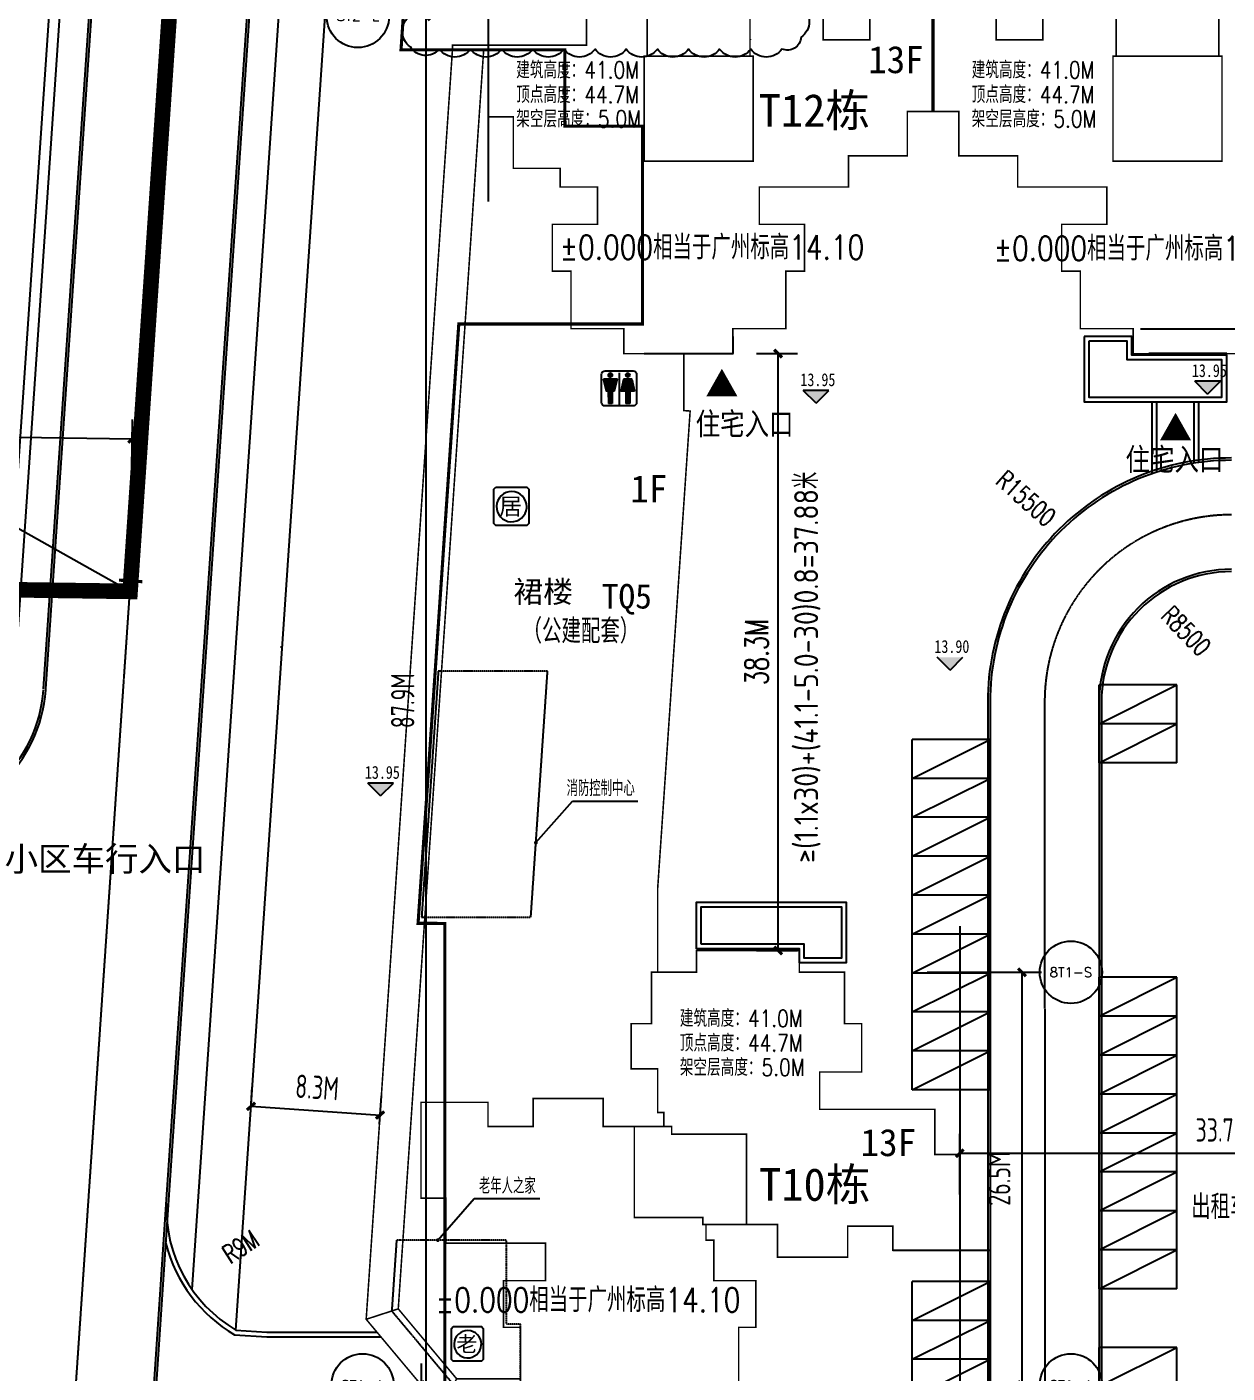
# Model space of a CAD drawing. Header units: inches. Extents: x 12502 to 585460, y 5002 to 415502.
# Drawn here: x 213071 to 290150, y 198302 to 284738 of the extents above; entities that cross this region are included whole.
import ezdxf
from ezdxf.enums import TextEntityAlignment as Align

# ---------------------------------------------------------------- set-up
doc = ezdxf.new("R2010")
doc.units = ezdxf.units.IN
doc.header["$MEASUREMENT"] = 0
for name, pattern in [('ACAD_ISO04W100', [30, 24, -3, 0, -3]), ('DASH', [0.35, 0.25, -0.1]), ('DOTE', [2.42, 2, -0.2, 0.02, -0.2]), ('X-A7-L1-PLAN$0$DOTE', [2.42, 2, -0.2, 0.02, -0.2])]:
    doc.linetypes.add(name, pattern=pattern)
for name, color, linetype in [('-1-500室外标高', 4, 'Continuous'), ('@PAVE', 9, 'Continuous'), ('@YL', 2, 'Continuous'), ('Axis', 6, 'Continuous'), ('AXIS_TEXT', 7, 'Continuous'), ('DIM_COOR', 3, 'Continuous'), ('DIM_LEAD', 3, 'Continuous'), ('DIM_SYMB', 3, 'Continuous'), ('DL_道路中线_干道网_', 4, 'ACAD_ISO04W100'), ('DL_道路中线_支路网_', 4, 'ACAD_ISO04W100'), ('DL_道路红线_干道网_', 6, 'Continuous'), ('DL_道路红线_支路网_', 1, 'Continuous'), ('DOTE', 16, 'Continuous'), ('PUB_DIM', 3, 'Continuous'), ('PUB_TEXT', 7, 'Continuous'), ('RMJM - P1 - P - 120-1$0$文字说明', 7, 'Continuous'), ('SHAPE', 161, 'Continuous'), ('SZ-ZH-DIM', 7, 'Continuous'), ('YD_设施符号', 7, 'Continuous'), ('入口', 4, 'Continuous'), ('地下轮廓', 5, 'Continuous'), ('屋顶轮廓', 36, 'Continuous'), ('建筑间距退缩', 5, 'Continuous'), ('总图草图2013_08_27$0$花都地段2', 6, 'Continuous'), ('竖向标高', 1, 'Continuous'), ('绿地', 85, 'Continuous'), ('车位', 40, 'Continuous')]:
    doc.layers.add(name, color=color, linetype=linetype)
doc.layers.add('修改20150826', color=6, linetype='Continuous', plot=False)
doc.styles.add('_DIMFONT', font='gbenor.shx', dxfattribs={"bigfont": 'gbcbig.shx'})
doc.styles.add('_TCH_AXIS', font='COMPLEX', dxfattribs={"bigfont": 'GBCBIG'})
doc.styles.add('_TCH_DIM', font='SIMPLEX', dxfattribs={"bigfont": 'GBCBIG'})
doc.styles.add('_TCH_DIM_T3', font='SIMPLEX', dxfattribs={"width": 0.705882, "bigfont": 'GBCBIG'})
doc.styles.add('CHINESE', font='', dxfattribs={"width": 0.8})
doc.styles.add('DIM_FONT', font='superos.shx', dxfattribs={"width": 0.8, "bigfont": 'haiwenzw.shx'})
doc.styles.add('DIMST', font='', dxfattribs={"width": 0.8})
doc.styles.add('GHTEXTHT', font='')
doc.styles.add('RMJM - P1 - P - 120-1$0$RMJM_TEXT', font='arial.ttf', dxfattribs={"height": 2.5})
doc.styles.add('text_zheng', font='simplex.shx', dxfattribs={"width": 0.8, "bigfont": 'hztxt.shx'})
doc.styles.get('CHINESE').set_extended_font_data('NSimSun')
doc.styles.get('DIMST').set_extended_font_data('SimSun')
doc.styles.get('GHTEXTHT').set_extended_font_data('SimSun')
doc.dimstyles.new('_TCH_ARCH&&500', dxfattribs={"dimtxt": 1487.5, "dimasz": 500, "dimexe": 1250, "dimexo": 1500, "dimgap": 631.25, "dimtad": 1, "dimdec": 0, "dimzin": 0, "dimdsep": 46, "dimtxsty": '_TCH_DIM_T3', "dimblk": 'ARCHTICK', "dimcen": 0.09, "dimclrt": 7, "dimazin": 2, "dimtfac": 1, "dimtdec": 0, "dimtix": 1, "dimtmove": 2, "dimatfit": 3, "dimfxl": 1, "dimtolj": 1, "dimtzin": 0, "dimarcsym": 0})
doc.dimstyles.new('DIMN500', dxfattribs={"dimscale": 5, "dimtxt": 300, "dimasz": 100, "dimexe": 250, "dimexo": 300, "dimgap": 150, "dimtad": 1, "dimdec": 0, "dimzin": 0, "dimdsep": 46, "dimtxsty": 'DIM_FONT', "dimblk": 'ARCHTICK', "dimcen": 0.09, "dimclrt": 7, "dimazin": 2, "dimtfac": 1, "dimtdec": 0, "dimtix": 1, "dimtmove": 2, "dimatfit": 3, "dimldrblk": 'ARCHTICK', "dimfxl": 1, "dimtolj": 1, "dimtzin": 0, "dimarcsym": 0})

# ---------------------------------------------------------------- blocks, each defined once
blk = doc.blocks.new('车位')
at = {"layer": '车位'}
for p, q in [((2126015, 462726), (2126015, 465226)), ((2131015, 465226), (2126015, 465226)), ((2131015, 462726), (2131015, 465226)), ((2131015, 462726), (2126015, 462726))]:
    blk.add_line(p, q, dxfattribs=at)
blk.add_lwpolyline([(2126015, 462726), (2131015, 465226)], dxfattribs=at)
blk = doc.blocks.new('_ArchTick')
at = {"color": 0, "linetype": 'ByBlock', "const_width": 0.4}
blk.add_lwpolyline([(-0.5, -0.5), (0.5, 0.5)], dxfattribs=at)
blk = doc.blocks.new('*D187')
at = {"layer": 'Defpoints', "color": 0, "transparency": 16777216}
for p in [(569106, 111416), (576780, 111416), (576780, 23542)]:
    blk.add_point(p, dxfattribs=at)
at = {"layer": 'PUB_DIM', "color": 0, "lineweight": -2, "transparency": 16777216}
for p, q in [((575280, 111416), (567856, 111416)), ((569106, 23542), (569106, 111416)), ((575280, 23542), (567856, 23542))]:
    blk.add_line(p, q, dxfattribs=at)
at = {"layer": 'PUB_DIM', "color": 0, "lineweight": -2, "transparency": 16777216, "xscale": 500, "yscale": 500, "zscale": 500}
for p, rotation in [((569106, 111416), 90), ((569106, 23542), 270)]:
    blk.add_blockref('_ArchTick', p, dxfattribs=dict(at, rotation=rotation))
at = {"layer": 'PUB_DIM', "color": 7, "transparency": 16777216, "insert": (567606, 67479), "char_height": 1500, "attachment_point": 5, "rotation": 90, "style": 'DIM_FONT'}
blk.add_mtext('\\A1;87.9M', dxfattribs=at)
blk = doc.blocks.new('T10T12T13lkx')
at = {"layer": 'SHAPE', "const_width": 100}
for points in [[(596840, 238177), (596840, 236577), (603840, 236577), (603840, 238177), (607240, 238177), (607240, 241377), (607240, 241877), (608440, 241877), (608440, 244877), (605540, 244877), (605540, 247277), (611265, 247277), (611265, 249277), (615040, 249277), (615040, 252127), (616640, 252127), (616640, 258227), (612640, 258227), (612640, 256727), (609640, 256727), (609640, 258727), (604940, 258727), (604940, 255677), (598340, 255677), (598340, 258377), (594440, 258377), (594440, 256377), (588140, 256377), (588140, 251777), (589740, 251777), (589740, 248477), (592740, 248477), (592740, 247277), (595140, 247277), (595140, 244877), (592240, 244877), (592240, 242077), (592240, 241877), (593440, 241877), (593440, 238177)], [(636550, 238177), (636550, 236577), (629550, 236577), (629550, 238177), (626150, 238177), (626150, 241377), (626150, 241877), (624950, 241877), (624950, 244877), (627850, 244877), (627850, 247277), (622125, 247277), (622125, 249277), (618350, 249277), (618350, 252127), (616750, 252127), (616750, 258227), (620750, 258227), (620750, 256727), (623750, 256727), (623750, 258727), (628450, 258727), (628450, 255677), (635050, 255677), (635050, 258377), (638950, 258377), (638950, 256377), (645250, 256377), (645250, 251777), (643650, 251777), (643650, 248477), (640650, 248477), (640650, 247277), (638250, 247277), (638250, 244877), (641150, 244877), (641150, 242077), (641150, 241877), (639950, 241877), (639950, 238177)], [(605140, 248927), (598140, 248927), (598140, 255677), (605140, 255677)], [(635250, 248927), (628250, 248927), (628250, 255677), (635250, 255677)], [(600808, 170353), (600808, 168753), (593608, 168753), (593608, 170353), (590208, 170353), (590208, 173553), (590208, 174053), (589108, 174053), (589108, 177053), (591808, 177053), (591808, 179453), (585408, 179453), (585408, 182353), (583808, 182353), (583808, 188503), (588108, 188503), (588108, 186953), (591008, 186953), (591008, 188753), (595508, 188753), (595508, 186953), (599408, 186953), (599408, 187853), (599008, 187853), (599008, 190653), (597308, 190653), (597308, 193353), (597308, 193553), (598608, 193553), (598608, 196853), (601408, 196853), (601508, 196853), (601508, 198253), (607808, 198253), (608108, 198253), (608108, 196853), (611008, 196853), (611008, 194053), (611008, 193553), (612109, 193553), (612109, 190453), (609408, 190453), (609408, 188053), (616808, 188053), (616808, 185153), (618408, 185153), (618408, 179003), (614108, 179003), (614108, 180553), (611208, 180553), (611208, 178553), (606708, 178553), (606708, 180653), (602108, 180653), (602108, 179653), (602608, 179653), (602608, 177053), (605308, 177053), (605308, 174253), (605308, 174053), (604208, 174053), (604208, 170353)], [(604708, 186453), (599908, 186453), (599908, 186953), (597508, 186953), (597508, 181103), (601908, 181103), (601908, 180653), (604708, 180653)]]:
    blk.add_lwpolyline(points, close=True, dxfattribs=at)
for points in [[(593608, 168753), (585160, 168753), (580287, 174571), (585829, 256097), (585829, 256376), (588140, 256376)], [(590208, 170753), (586094, 170753), (582347, 175241), (587833, 256076), (588140, 256076)], [(600694, 236577), (600694, 232918), (601093, 232891), (599008, 202240), (599008, 196853)], [(582347, 175241), (580287, 174571)], [(586094, 170753), (585160, 168753)]]:
    blk.add_lwpolyline(points, dxfattribs=at)
blk = doc.blocks.new('gjwz')
at = {"color": 251, "linetype": 'DASH'}
for points in [[(35875460, 59385916), (35882477, 59385916), (35883550, 59401699), (35876533, 59401699), (35875460, 59385916)], [(35880921, 59359767), (35880921, 59365167), (35874050, 59365167), (35873849, 59365167), (35873540, 59360618), (35877520, 59355867), (35881821, 59355866), (35881821, 59359767), (35880921, 59359767)]]:
    blk.add_lwpolyline(points, dxfattribs=at)
blk = doc.blocks.new('*U53')
at = {"layer": 'YD_设施符号', "linetype": 'Continuous'}
for p, q in [((48778.61, 60317.96), (48778.24, 60317.09)), ((48778.24, 60317.09), (48778.24, 60317.09)), ((48778.24, 60317.09), (48778.24, 60317.09)), ((48778.24, 60317.09), (48778.24, 60317.09)), ((48778.24, 60317.09), (48778.61, 60316.22)), ((48779.48, 60318.33), (48778.61, 60317.97)), ((48778.61, 60317.97), (48778.61, 60317.97)), ((48778.61, 60317.97), (48778.61, 60317.96)), ((48778.61, 60317.96), (48778.61, 60317.96)), ((48778.61, 60316.22), (48778.61, 60316.22)), ((48778.61, 60316.22), (48778.61, 60316.22)), ((48778.61, 60316.22), (48778.61, 60316.22)), ((48778.61, 60316.22), (48779.48, 60315.85)), ((48780.35, 60317.97), (48779.48, 60318.33)), ((48780.35, 60316.22), (48779.48, 60315.85)), ((48779.48, 60315.85), (48779.48, 60315.85)), ((48779.48, 60315.85), (48779.48, 60315.85)), ((48780.35, 60317.97), (48780.35, 60317.97)), ((48780.35, 60317.97), (48780.35, 60317.96)), ((48780.35, 60317.96), (48780.35, 60317.96)), ((48780.35, 60317.96), (48780.72, 60317.09)), ((48780.36, 60316.22), (48780.35, 60316.22)), ((48780.35, 60316.22), (48780.35, 60316.22)), ((48780.72, 60317.09), (48780.36, 60316.22)), ((48780.36, 60316.22), (48780.36, 60316.22)), ((48780.72, 60317.09), (48780.72, 60317.09)), ((48780.72, 60317.09), (48780.72, 60317.09)), ((48780.72, 60317.09), (48780.72, 60317.09)), ((48789.85, 60317.96), (48789.49, 60317.09)), ((48789.49, 60317.09), (48789.49, 60317.09)), ((48789.49, 60317.09), (48789.49, 60317.09)), ((48789.49, 60317.09), (48789.49, 60317.09)), ((48789.49, 60317.09), (48789.85, 60316.22)), ((48790.73, 60318.33), (48789.85, 60317.97)), ((48789.85, 60317.97), (48789.85, 60317.97)), ((48789.85, 60317.97), (48789.85, 60317.96)), ((48789.85, 60317.96), (48789.85, 60317.96)), ((48789.85, 60316.22), (48789.85, 60316.22)), ((48789.85, 60316.22), (48789.86, 60316.22)), ((48789.86, 60316.22), (48789.86, 60316.22)), ((48790.73, 60315.85), (48789.86, 60316.22)), ((48790.73, 60318.33), (48790.73, 60318.33)), ((48790.73, 60318.33), (48790.73, 60318.33)), ((48790.73, 60318.33), (48791.6, 60317.97)), ((48791.6, 60316.22), (48790.73, 60315.85)), ((48791.6, 60317.97), (48791.6, 60317.97)), ((48791.6, 60317.97), (48791.6, 60317.96)), ((48791.6, 60317.96), (48791.6, 60317.96)), ((48791.6, 60317.96), (48791.97, 60317.09)), ((48791.96, 60317.09), (48791.6, 60316.22)), ((48791.6, 60316.22), (48791.6, 60316.22)), ((48791.6, 60316.22), (48791.6, 60316.22)), ((48791.6, 60316.22), (48791.6, 60316.22)), ((48791.97, 60317.09), (48791.96, 60317.09)), ((48791.96, 60317.09), (48791.96, 60317.09)), ((48791.97, 60317.09), (48791.97, 60317.09)), ((48783.77, 60314.56), (48775.18, 60314.56)), ((48775.18, 60314.56), (48776.96, 60306.69)), ((48776.96, 60306.69), (48776.96, 60306.69)), ((48776.96, 60306.69), (48776.96, 60306.69)), ((48776.96, 60306.69), (48776.96, 60306.69)), ((48776.96, 60306.69), (48776.96, 60306.69)), ((48776.96, 60306.69), (48776.96, 60306.69)), ((48776.96, 60306.69), (48776.96, 60306.69)), ((48778.18, 60306.69), (48776.96, 60306.69)), ((48776.96, 60306.69), (48776.96, 60306.69)), ((48780.75, 60306.69), (48778.18, 60306.69)), ((48780.75, 60306.69), (48778.18, 60306.69)), ((48778.18, 60306.69), (48778.18, 60306.69)), ((48778.18, 60306.69), (48778.19, 60298.89)), ((48781.97, 60306.69), (48780.75, 60306.69)), ((48780.75, 60306.69), (48780.75, 60306.69)), ((48780.75, 60306.69), (48780.75, 60306.69)), ((48780.75, 60306.69), (48780.75, 60298.89)), ((48783.77, 60314.56), (48781.97, 60306.69)), ((48781.97, 60306.69), (48781.97, 60306.69)), ((48781.97, 60306.69), (48781.97, 60306.69)), ((48781.97, 60306.69), (48781.97, 60306.69)), ((48781.97, 60306.69), (48781.97, 60306.69)), ((48783.77, 60314.56), (48783.77, 60314.56)), ((48788.24, 60314.56), (48786.44, 60306.69)), ((48786.44, 60306.69), (48786.44, 60306.69)), ((48786.44, 60306.69), (48786.44, 60306.69)), ((48789.46, 60306.69), (48786.44, 60306.69)), ((48786.44, 60306.69), (48786.44, 60306.69)), ((48793.25, 60314.56), (48788.24, 60314.56)), ((48788.24, 60314.56), (48788.24, 60314.56)), ((48788.24, 60314.56), (48788.24, 60314.56)), ((48792.03, 60306.69), (48789.46, 60306.69)), ((48789.46, 60306.69), (48789.46, 60306.69)), ((48789.46, 60306.69), (48789.46, 60306.69)), ((48789.46, 60306.69), (48789.46, 60306.69)), ((48789.46, 60306.69), (48789.46, 60306.69)), ((48789.46, 60306.69), (48789.46, 60306.69)), ((48789.46, 60306.69), (48789.46, 60298.89)), ((48795.03, 60306.69), (48792.03, 60306.69)), ((48792.03, 60306.69), (48792.03, 60306.69)), ((48792.03, 60306.69), (48792.03, 60306.69)), ((48792.03, 60306.69), (48792.03, 60306.69)), ((48792.03, 60306.69), (48792.03, 60306.69)), ((48792.03, 60306.69), (48792.03, 60306.69)), ((48792.03, 60306.69), (48792.03, 60298.89)), ((48793.25, 60314.56), (48793.25, 60314.56)), ((48793.25, 60314.56), (48793.25, 60314.56)), ((48793.25, 60314.56), (48793.25, 60314.56)), ((48793.25, 60314.56), (48795.03, 60306.69)), ((48778.19, 60298.89), (48778.19, 60298.88)), ((48778.19, 60298.88), (48778.19, 60298.88)), ((48780.75, 60298.88), (48778.19, 60298.88)), ((48778.19, 60298.88), (48778.19, 60298.88)), ((48780.75, 60298.89), (48780.75, 60298.88)), ((48780.75, 60298.88), (48780.75, 60298.88)), ((48792.03, 60298.89), (48789.46, 60298.88)), ((48789.46, 60298.88), (48789.46, 60298.89))]:
    blk.add_line(p, q, dxfattribs=at)
for points in [[(48778.61, 60317.96), (48778.24, 60317.09), (48780.72, 60317.09)], [(48778.24, 60317.09), (48778.24, 60317.09), (48780.72, 60317.09)], [(48778.24, 60317.09), (48778.24, 60317.09), (48780.72, 60317.09)], [(48778.24, 60317.09), (48778.24, 60317.09), (48780.72, 60317.09)], [(48778.24, 60317.09), (48778.61, 60316.22), (48780.36, 60316.22)], [(48779.48, 60318.33), (48778.61, 60317.97), (48780.35, 60317.97)], [(48778.61, 60317.97), (48778.61, 60317.97), (48780.35, 60317.97)], [(48778.61, 60317.97), (48778.61, 60317.96), (48780.35, 60317.96)], [(48778.61, 60317.96), (48778.61, 60317.96), (48780.35, 60317.96)], [(48778.61, 60316.22), (48778.61, 60316.22), (48780.36, 60316.22)], [(48778.61, 60316.22), (48778.61, 60316.22), (48780.35, 60316.22)], [(48778.61, 60316.22), (48778.61, 60316.22), (48780.35, 60316.22)], [(48778.61, 60316.22), (48779.48, 60315.85), (48779.48, 60315.85)], [(48789.85, 60317.96), (48789.49, 60317.09), (48791.97, 60317.09)], [(48789.49, 60317.09), (48789.49, 60317.09), (48791.97, 60317.09)], [(48789.49, 60317.09), (48789.49, 60317.09), (48791.96, 60317.09)], [(48789.49, 60317.09), (48789.49, 60317.09), (48791.96, 60317.09)], [(48789.49, 60317.09), (48789.85, 60316.22), (48791.6, 60316.22)], [(48790.73, 60318.33), (48789.85, 60317.97), (48791.6, 60317.97)], [(48789.85, 60317.97), (48789.85, 60317.97), (48791.6, 60317.97)], [(48789.85, 60317.97), (48789.85, 60317.96), (48791.6, 60317.96)], [(48789.85, 60317.96), (48789.85, 60317.96), (48791.6, 60317.96)], [(48789.85, 60316.22), (48789.85, 60316.22), (48791.6, 60316.22)], [(48789.85, 60316.22), (48789.86, 60316.22), (48791.6, 60316.22)], [(48789.86, 60316.22), (48789.86, 60316.22), (48791.6, 60316.22)], [(48790.73, 60318.33), (48790.73, 60318.33), (48790.73, 60318.33)], [(48783.77, 60314.56), (48775.18, 60314.56), (48783.77, 60314.56)], [(48775.18, 60314.56), (48776.96, 60306.69), (48781.97, 60306.69)], [(48776.96, 60306.69), (48776.96, 60306.69), (48781.97, 60306.69)], [(48776.96, 60306.69), (48776.96, 60306.69), (48781.97, 60306.69)], [(48776.96, 60306.69), (48776.96, 60306.69), (48781.97, 60306.69)], [(48776.96, 60306.69), (48776.96, 60306.69), (48781.97, 60306.69)], [(48776.96, 60306.69), (48776.96, 60306.69), (48780.75, 60306.69)], [(48776.96, 60306.69), (48776.96, 60306.69), (48778.18, 60306.69)], [(48780.75, 60306.69), (48778.18, 60306.69), (48780.75, 60306.69)], [(48778.18, 60306.69), (48778.18, 60306.69), (48780.75, 60306.69)], [(48778.18, 60306.69), (48778.19, 60298.89), (48780.75, 60298.89)], [(48788.24, 60314.56), (48786.44, 60306.69), (48795.03, 60306.69)], [(48786.44, 60306.69), (48786.44, 60306.69), (48792.03, 60306.69)], [(48786.44, 60306.69), (48786.44, 60306.69), (48789.46, 60306.69)], [(48793.25, 60314.56), (48788.24, 60314.56), (48793.25, 60314.56)], [(48788.24, 60314.56), (48788.24, 60314.56), (48793.25, 60314.56)], [(48788.24, 60314.56), (48788.24, 60314.56), (48793.25, 60314.56)], [(48792.03, 60306.69), (48789.46, 60306.69), (48792.03, 60306.69)], [(48789.46, 60306.69), (48789.46, 60306.69), (48792.03, 60306.69)], [(48789.46, 60306.69), (48789.46, 60306.69), (48792.03, 60306.69)], [(48789.46, 60306.69), (48789.46, 60306.69), (48792.03, 60306.69)], [(48789.46, 60306.69), (48789.46, 60306.69), (48792.03, 60306.69)], [(48789.46, 60306.69), (48789.46, 60306.69), (48792.03, 60306.69)], [(48789.46, 60306.69), (48789.46, 60298.89), (48792.03, 60298.89)], [(48778.19, 60298.89), (48778.19, 60298.88), (48780.75, 60298.88)], [(48778.19, 60298.88), (48778.19, 60298.88), (48780.75, 60298.88)]]:
    blk.add_solid(points, dxfattribs=at)
at = {"layer": 'YD_设施符号', "linetype": 'Continuous', "extrusion": (0, 0, -1)}
for points in [[(-48778.24, 60317.09), (-48780.72, 60317.09), (-48780.72, 60317.09)], [(-48778.24, 60317.09), (-48780.72, 60317.09), (-48780.72, 60317.09)], [(-48778.24, 60317.09), (-48780.72, 60317.09), (-48780.72, 60317.09)], [(-48778.24, 60317.09), (-48780.72, 60317.09), (-48780.36, 60316.22)], [(-48778.61, 60317.97), (-48780.35, 60317.97), (-48780.35, 60317.97)], [(-48778.61, 60317.97), (-48780.35, 60317.97), (-48780.35, 60317.96)], [(-48778.61, 60317.96), (-48780.35, 60317.96), (-48780.35, 60317.96)], [(-48778.61, 60317.96), (-48780.35, 60317.96), (-48780.72, 60317.09)], [(-48778.61, 60316.22), (-48780.36, 60316.22), (-48780.36, 60316.22)], [(-48778.61, 60316.22), (-48780.36, 60316.22), (-48780.35, 60316.22)], [(-48778.61, 60316.22), (-48780.35, 60316.22), (-48780.35, 60316.22)], [(-48778.61, 60316.22), (-48780.35, 60316.22), (-48779.48, 60315.85)], [(-48779.48, 60315.85), (-48779.48, 60315.85), (-48779.48, 60315.85)], [(-48789.49, 60317.09), (-48791.97, 60317.09), (-48791.97, 60317.09)], [(-48789.49, 60317.09), (-48791.97, 60317.09), (-48791.96, 60317.09)], [(-48789.49, 60317.09), (-48791.96, 60317.09), (-48791.96, 60317.09)], [(-48789.49, 60317.09), (-48791.96, 60317.09), (-48791.6, 60316.22)], [(-48789.85, 60317.97), (-48791.6, 60317.97), (-48791.6, 60317.97)], [(-48789.85, 60317.97), (-48791.6, 60317.97), (-48791.6, 60317.96)], [(-48789.85, 60317.96), (-48791.6, 60317.96), (-48791.6, 60317.96)], [(-48789.85, 60317.96), (-48791.6, 60317.96), (-48791.97, 60317.09)], [(-48789.85, 60316.22), (-48791.6, 60316.22), (-48791.6, 60316.22)], [(-48789.85, 60316.22), (-48791.6, 60316.22), (-48791.6, 60316.22)], [(-48789.86, 60316.22), (-48791.6, 60316.22), (-48791.6, 60316.22)], [(-48789.86, 60316.22), (-48791.6, 60316.22), (-48790.73, 60315.85)], [(-48790.73, 60318.33), (-48790.73, 60318.33), (-48791.6, 60317.97)], [(-48775.18, 60314.56), (-48783.77, 60314.56), (-48781.97, 60306.69)], [(-48776.96, 60306.69), (-48781.97, 60306.69), (-48781.97, 60306.69)], [(-48776.96, 60306.69), (-48781.97, 60306.69), (-48781.97, 60306.69)], [(-48776.96, 60306.69), (-48781.97, 60306.69), (-48781.97, 60306.69)], [(-48776.96, 60306.69), (-48781.97, 60306.69), (-48781.97, 60306.69)], [(-48776.96, 60306.69), (-48781.97, 60306.69), (-48780.75, 60306.69)], [(-48776.96, 60306.69), (-48780.75, 60306.69), (-48778.18, 60306.69)], [(-48776.96, 60306.69), (-48778.18, 60306.69), (-48776.96, 60306.69)], [(-48778.18, 60306.69), (-48780.75, 60306.69), (-48780.75, 60306.69)], [(-48778.18, 60306.69), (-48780.75, 60306.69), (-48780.75, 60298.89)], [(-48786.44, 60306.69), (-48795.03, 60306.69), (-48792.03, 60306.69)], [(-48786.44, 60306.69), (-48792.03, 60306.69), (-48789.46, 60306.69)], [(-48786.44, 60306.69), (-48789.46, 60306.69), (-48786.44, 60306.69)], [(-48788.24, 60314.56), (-48793.25, 60314.56), (-48793.25, 60314.56)], [(-48788.24, 60314.56), (-48793.25, 60314.56), (-48793.25, 60314.56)], [(-48788.24, 60314.56), (-48793.25, 60314.56), (-48795.03, 60306.69)], [(-48789.46, 60306.69), (-48792.03, 60306.69), (-48792.03, 60306.69)], [(-48789.46, 60306.69), (-48792.03, 60306.69), (-48792.03, 60306.69)], [(-48789.46, 60306.69), (-48792.03, 60306.69), (-48792.03, 60306.69)], [(-48789.46, 60306.69), (-48792.03, 60306.69), (-48792.03, 60306.69)], [(-48789.46, 60306.69), (-48792.03, 60306.69), (-48792.03, 60306.69)], [(-48789.46, 60306.69), (-48792.03, 60306.69), (-48792.03, 60298.89)], [(-48792.03, 60306.69), (-48792.03, 60306.69), (-48792.03, 60306.69)], [(-48778.19, 60298.89), (-48780.75, 60298.89), (-48780.75, 60298.88)], [(-48778.19, 60298.88), (-48780.75, 60298.88), (-48780.75, 60298.88)], [(-48778.19, 60298.88), (-48780.75, 60298.88), (-48778.19, 60298.88)], [(-48789.46, 60298.89), (-48792.03, 60298.89), (-48789.46, 60298.88)]]:
    blk.add_solid(points, dxfattribs=at)
blk = doc.blocks.new('*D237')
at = {"layer": 'Defpoints', "color": 0, "transparency": 16777216}
for p in [(221571, 389365), (229244, 388843), (219697, 248495)]:
    blk.add_point(p, dxfattribs=at)
at = {"layer": 'PUB_DIM', "color": 0, "lineweight": -2, "transparency": 16777216}
for p, q in [((212024, 249017), (221571, 389365)), ((227747, 388945), (220324, 389450)), ((218200, 248597), (210777, 249102))]:
    blk.add_line(p, q, dxfattribs=at)
at = {"layer": 'PUB_DIM', "color": 0, "lineweight": -2, "transparency": 16777216, "xscale": 500, "yscale": 500, "zscale": 500}
for p, rotation in [((221571, 389365), 86.10845159499651), ((212024, 249017), 266.1084515949966)]:
    blk.add_blockref('_ArchTick', p, dxfattribs=dict(at, rotation=rotation))
at = {"layer": 'PUB_DIM', "color": 7, "transparency": 16777216, "insert": (215301, 319293), "char_height": 1500, "attachment_point": 5, "rotation": 86.10845, "style": 'DIM_FONT'}
blk.add_mtext('\\A1;140.7M', dxfattribs=at)
blk = doc.blocks.new('*D238')
at = {"layer": 'Defpoints', "color": 0, "transparency": 16777216}
for p in [(219832, 258288), (61244, 250687), (219697, 248495)]:
    blk.add_point(p, dxfattribs=at)
at = {"layer": 'PUB_DIM', "color": 0, "lineweight": -2, "transparency": 16777216}
for p, q in [((61265, 252187), (61397, 261730)), ((61379, 260480), (219832, 258288)), ((219718, 249995), (219850, 259538))]:
    blk.add_line(p, q, dxfattribs=at)
at = {"layer": 'PUB_DIM', "color": 0, "lineweight": -2, "transparency": 16777216, "xscale": 500, "yscale": 500, "zscale": 500}
for p, rotation in [((61379, 260480), 179.2074032783618), ((219832, 258288), 359.2074032783618)]:
    blk.add_blockref('_ArchTick', p, dxfattribs=dict(at, rotation=rotation))
at = {"layer": 'PUB_DIM', "color": 7, "transparency": 16777216, "insert": (140627, 260884), "char_height": 1500, "attachment_point": 5, "rotation": 359.2074, "style": 'DIM_FONT'}
blk.add_mtext('\\A1;158.5M', dxfattribs=at)
blk = doc.blocks.new('*D250')
at = {"layer": 'Defpoints', "color": 0, "transparency": 16777216}
for p in [(306722, 212414), (272981, 208268), (306722, 208268)]:
    blk.add_point(p, dxfattribs=at)
at = {"layer": 'PUB_DIM', "color": 0, "lineweight": -2, "transparency": 16777216}
for p, q in [((272981, 209768), (272981, 213664)), ((306722, 209768), (306722, 213664)), ((272981, 212414), (306722, 212414))]:
    blk.add_line(p, q, dxfattribs=at)
at = {"layer": 'PUB_DIM', "color": 0, "lineweight": -2, "transparency": 16777216, "xscale": 500, "yscale": 500, "zscale": 500, "rotation": 180}
blk.add_blockref('_ArchTick', (272981, 212414), dxfattribs=at)
at = {"layer": 'PUB_DIM', "color": 0, "lineweight": -2, "transparency": 16777216, "xscale": 500, "yscale": 500, "zscale": 500}
blk.add_blockref('_ArchTick', (306722, 212414), dxfattribs=at)
at = {"layer": 'PUB_DIM', "color": 7, "transparency": 16777216, "insert": (289851, 213914), "char_height": 1500, "attachment_point": 5, "style": 'DIM_FONT'}
blk.add_mtext('\\A1;33.7M', dxfattribs=at)
blk = doc.blocks.new('*D261')
at = {"layer": 'Defpoints', "color": 0, "transparency": 16777216}
for p in [(235751, 214866), (227323, 213359), (235610, 212795)]:
    blk.add_point(p, dxfattribs=at)
at = {"layer": 'PUB_DIM', "color": 0, "lineweight": -2, "transparency": 16777216}
for p, q in [((227424, 214855), (227548, 216677)), ((235712, 214291), (235836, 216113)), ((227464, 215430), (235751, 214866))]:
    blk.add_line(p, q, dxfattribs=at)
at = {"layer": 'PUB_DIM', "color": 0, "lineweight": -2, "transparency": 16777216, "xscale": 500, "yscale": 500, "zscale": 500}
for p, rotation in [((227464, 215430), 176.1056754169272), ((235751, 214866), 356.1056754169272)]:
    blk.add_blockref('_ArchTick', p, dxfattribs=dict(at, rotation=rotation))
at = {"layer": 'PUB_DIM', "color": 7, "transparency": 16777216, "insert": (231709, 216645), "char_height": 1500, "attachment_point": 5, "rotation": 356.10568, "style": 'DIM_FONT'}
blk.add_mtext('\\A1;8.3M', dxfattribs=at)
blk = doc.blocks.new('gdzh')
at = {"layer": 'PUB_TEXT', "style": 'text_zheng', "width": 0.8}
for s, p in [('建筑高度：41.0M', (37262343, 59367742)), ('顶点高度：44.7M', (37262343, 59366162)), ('架空层高度：5.0M', (37262343, 59364600))]:
    blk.add_text(s, height=1093.1, dxfattribs=at).set_placement(p)
blk = doc.blocks.new('*D311')
at = {"layer": 'Defpoints', "color": 0, "transparency": 16777216}
for p in [(258420, 263761), (261316, 263761), (258420, 225437)]:
    blk.add_point(p, dxfattribs=at)
at = {"layer": 'PUB_DIM', "color": 0, "lineweight": -2, "transparency": 16777216}
for p, q in [((259920, 263761), (262566, 263761)), ((261316, 225437), (261316, 263761)), ((259920, 225437), (262566, 225437))]:
    blk.add_line(p, q, dxfattribs=at)
at = {"layer": 'PUB_DIM', "color": 0, "lineweight": -2, "transparency": 16777216, "xscale": 500, "yscale": 500, "zscale": 500}
for p, rotation in [((261316, 263761), 90), ((261316, 225437), 270)]:
    blk.add_blockref('_ArchTick', p, dxfattribs=dict(at, rotation=rotation))
at = {"layer": 'PUB_DIM', "color": 7, "transparency": 16777216, "insert": (259941, 244599), "char_height": 1487.5, "attachment_point": 5, "rotation": 90, "style": '_TCH_DIM_T3'}
blk.add_mtext('\\A1;38.3M', dxfattribs=at)
blk = doc.blocks.new('T10T12T13dwzx')
at = {"layer": 'Axis'}
blk.add_line((630224, 110064.9), (630224, 114064.9), dxfattribs=at)
at = {"layer": 'DOTE', "linetype": 'DOTE'}
for p, q in [((573114, 99527.9), (573114, 112204.8)), ((630224, 86851), (630224, 112204.8)), ((604128.9, 111415.8), (566725.5, 111415.8)), ((599209, 111415.8), (630759.8, 111415.8)), ((614984.4, 91365.8), (630759.8, 91365.8)), ((603382, 52998.6), (603382, 20010.5)), ((604620.9, 23542.2), (567384.1, 23542.2))]:
    blk.add_line(p, q, dxfattribs=at)
at = {"layer": 'PUB_DIM'}
for p, q in [((573114, 106401), (573114, 114526)), ((630224, 106401), (630224, 114526)), ((573114, 110064.9), (573114, 114064.9)), ((573114, 113276), (630224, 113276)), ((627349, 111415.8), (635474, 111415.8)), ((630404.3, 111415.8), (634404.3, 111415.8)), ((634224, 91365.8), (634224, 111415.8)), ((627349, 91365.8), (635474, 91365.8)), ((630404.3, 91365.8), (634404.3, 91365.8)), ((601279, 50042.2), (608632, 50042.2)), ((604620.9, 50042.2), (608620.9, 50042.2)), ((607382, 23542.2), (607382, 50042.2)), ((568782, 24930.3), (568782, 17610.5)), ((603382, 24930.3), (603382, 17610.5)), ((567384.1, 23542.2), (567025.5, 23542.2)), ((600555.5, 23542.2), (608632, 23542.2)), ((604620.9, 23542.2), (608620.9, 23542.2)), ((568782, 20010.5), (568782, 17610.5)), ((603382.2, 20010.5), (603382.2, 17610.5)), ((568782, 18055.3), (603382, 18055.3))]:
    blk.add_line(p, q, dxfattribs=at)
for centre in [(573114, 116626.4), (630224, 116626.4), (564725.5, 111415.8), (637407.3, 111415.8), (637407.3, 91365.8), (610520.3, 50042.2), (565025.5, 23542.2), (610520.3, 23542.2), (568782, 15610.5), (603382.2, 15610.5)]:
    blk.add_circle(centre, 2000, dxfattribs=at)
at = {"layer": 'PUB_DIM', "xscale": 500, "yscale": 500, "zscale": 500}
for p, rotation in [((573114, 113276), 180), ((634224, 111415.8), 90), ((634224, 91365.8), 270), ((607382, 50042.2), 90), ((607382, 23542.2), 270), ((568782, 18055.3), 180)]:
    blk.add_blockref('_ArchTick', p, dxfattribs=dict(at, rotation=rotation))
for p in [(630224, 113276), (603382, 18055.3)]:
    blk.add_blockref('_ArchTick', p, dxfattribs=at)
at = {"layer": 'AXIS_TEXT', "style": '_TCH_AXIS'}
for s, height, p, p2 in [('8T2-1', 610.48, (571747.7, 116321.2), (574480.3, 116321.2)), ('8T2-32', 490.6, (628845.6, 116381.1), (631602.3, 116381.1)), ('8T2-L', 575.45, (563355.4, 111128.1), (566095.6, 111128.1)), ('8T2-L', 575.45, (636037.2, 111128.1), (638777.4, 111128.1)), ('8T2-A', 559.37, (636035.5, 91086.1), (638779.1, 91086.1)), ('8T1-S', 610.48, (609153.9, 49736.9), (611886.6, 49736.9)), ('8T1-A', 586.68, (563656.5, 23248.8), (566394.4, 23248.8)), ('8T1-A', 586.68, (609151.3, 23248.8), (611889.2, 23248.8)), ('8T1-1', 643.02, (567419.4, 15289), (570144.6, 15289)), ('8T1-21', 529.71, (602007.4, 15345.6), (604756.9, 15345.6))]:
    blk.add_text(s, height=height, dxfattribs=at).set_placement(p, p2, align=Align.FIT)
at = {"layer": 'PUB_DIM', "color": 7, "insert": (601669, 114776), "char_height": 1500, "width": 4806.088, "attachment_point": 5, "style": 'DIM_FONT'}
blk.add_mtext('\\A1;57.1M', dxfattribs=at)
at = {"layer": 'PUB_DIM', "color": 7, "char_height": 1500, "attachment_point": 5, "rotation": 90, "style": 'DIM_FONT'}
for s, insert in [('\\A1;20.1M', (632724, 101390.8)), ('\\A1;26.5M', (605882, 36792.2))]:
    blk.add_mtext(s, dxfattribs=dict(at, insert=insert))
at = {"layer": 'PUB_DIM', "color": 7, "insert": (586082, 19555.3), "char_height": 1500, "attachment_point": 5, "style": 'DIM_FONT'}
blk.add_mtext('\\A1;34.6M', dxfattribs=at)
at = {"layer": 'PUB_DIM'}
dim = blk.add_aligned_dim(p1=(576780.4, 23542.2), p2=(576780.4, 111415.8), distance=7674.7, text='87.9M', dimstyle='DIMN500', dxfattribs=at)
dim.commit()
dim.dimension.update_dxf_attribs({"geometry": '*D187', "text_midpoint": (567605.7, 67479)})

msp = doc.modelspace()

# ---------------------------------------------------------------- hatches: boundary and pattern name
at = {"layer": '-1-500室外标高'}
for points in [[(288894.1, 261158.6), (289719.1, 261983.6), (288069.1, 261983.6)], [(263753.9, 260574.3), (264578.9, 261399.3), (262928.9, 261399.3)], [(272358.2, 243444.5), (273183.2, 244269.5), (271533.2, 244269.5)], [(235782.3, 235361.6), (236607.3, 236186.6), (234957.3, 236186.6)]]:
    msp.add_hatch(color=113, dxfattribs=at).paths.add_polyline_path(points)

# ---------------------------------------------------------------- linework, layer by layer
at = {"layer": '-1-500室外标高', "color": 113}
for p, q in [((288894.1, 261158.6), (288069.1, 261983.6)), ((289719.1, 261983.6), (288069.1, 261983.6)), ((288894.1, 261158.6), (289719.1, 261983.6)), ((263753.9, 260574.3), (262928.9, 261399.3)), ((264578.9, 261399.3), (262928.9, 261399.3)), ((263753.9, 260574.3), (264578.9, 261399.3)), ((272358.2, 243444.5), (271533.2, 244269.5)), ((272358.2, 243444.5), (273183.2, 244269.5)), ((235782.3, 235361.6), (234957.3, 236186.6)), ((236607.3, 236186.6), (234957.3, 236186.6)), ((235782.3, 235361.6), (236607.3, 236186.6))]:
    msp.add_line(p, q, dxfattribs=at)
at = {"layer": '@PAVE'}
msp.add_lwpolyline([(229468.8, 244919.3), (229352.1, 244919.3)], dxfattribs=at)
at = {"layer": '@YL'}
for p, q in [((226485.3, 201064.1), (237516.4, 363222.2)), ((258419.9, 263761), (258419.9, 264861)), ((255816.2, 263761), (258419.9, 263761)), ((258094, 225537.4), (258086.9, 225437.4))]:
    msp.add_line(p, q, dxfattribs=at)
at = {"layer": '@YL', "color": 1, "linetype": 'X-A7-L1-PLAN$0$DOTE', "ltscale": 2.5, "const_width": 1000}
msp.add_lwpolyline([(521608.9, 73448.8), (528262, 368502.5), (229244, 388843.2), (219696.8, 248494.8), (61243.9, 250686.9), (26304.7, 103523.4), (26122.6, 76828.4)], close=True, dxfattribs=at)
at = {"layer": '@YL'}
for points in [[(259512.9, 283941.4), (259511.2, 283911)], [(280972.6, 264861), (280972.6, 260660.9), (290122.9, 260660.9), (290122.9, 263661), (284022.9, 263661), (284022.9, 264861), (280972.6, 264861)], [(290122.9, 263761), (285122.9, 263761)], [(285322.3, 260660.9), (285322.3, 256046.6)], [(288322.3, 260660.9), (288322.3, 256768.8)], [(256080.9, 225537.4), (256080.9, 228537.4), (265680.8, 228537.4), (265680.8, 224637.4), (262680.9, 224637.4), (262680.9, 225537.4), (256080.9, 225537.4)], [(286932.3, 204951.9), (286932.3, 213713.1)], [(268680.9, 206187.4), (274932.1, 206187.4)]]:
    msp.add_lwpolyline(points, dxfattribs=at)
at = {"layer": '@YL', "color": 8}
for points in [[(281272.6, 264561), (281272.6, 260960.9), (289822.9, 260960.9), (289822.9, 263361), (283722.9, 263361), (283722.9, 264561)], [(256380.9, 225837.4), (256380.9, 228237.4), (265380.8, 228237.4), (265380.8, 224937.4), (262980.9, 224937.4), (262980.9, 225837.4)]]:
    msp.add_lwpolyline(points, close=True, dxfattribs=at)
for points in [[(285622.3, 260660.9), (285622.3, 256147.9)], [(288022.3, 260660.9), (288022.3, 256724.6)]]:
    msp.add_lwpolyline(points, dxfattribs=at)
at = {"layer": '@YL', "elevation": 0}
msp.add_lwpolyline([(286560.6, 213713.1), (281932.1, 213713.1)], dxfattribs=at)
at = {"layer": '@YL'}
msp.add_lwpolyline([(222026.5, 209185.7, 0.2724236), (226485.3, 201064.1), (228481, 200928.4), (235555.1, 200924.7)], format="xyb", dxfattribs=at)
at = {"layer": '@YL', "color": 8}
msp.add_lwpolyline([(222003, 206629.6, 0.2023845), (226406.8, 200762.2), (228478.2, 200621.3), (235807.1, 200624)], format="xyb", dxfattribs=at)
at = {"layer": 'DIM_COOR', "color": 3}
msp.add_line((219696.8, 248494.8), (208522.6, 254764.1), dxfattribs=at)
at = {"layer": 'DIM_LEAD'}
for p, q in [((245756.5, 232360.1), (248101.5, 235030.7)), ((248101.5, 235030.7), (252300.7, 235030.7)), ((239458.7, 206837.4), (241803.8, 209507.9)), ((241803.8, 209507.9), (246002.9, 209507.9))]:
    msp.add_line(p, q, dxfattribs=at)
at = {"layer": 'DIM_LEAD', "const_width": 120}
for points in [[(245716.9, 232315, 1), (245796, 232405.2, 1)], [(239419.1, 206792.3, 1), (239498.3, 206882.4, 1)]]:
    msp.add_lwpolyline(points, format="xyb", close=True, dxfattribs=at)
at = {"layer": 'DIM_SYMB'}
msp.add_lwpolyline([(289865.8, 235322, 0, 0, 0), (285864.9, 235322, 400, 0, 0), (284364.9, 235322, 0, 0, 0)], format="xyseb", dxfattribs=at)
at = {"layer": 'DL_道路中线_干道网_', "color": 8, "ltscale": 0.04}
for p, q in [((217055.7, 209785.1), (231049.6, 415501.6)), ((210410.6, 112098.4), (217055.7, 209785.1))]:
    msp.add_line(p, q, dxfattribs=at)
at = {"layer": 'DL_道路中线_支路网_', "color": 8}
msp.add_line((278432.1, 241413.1, 0), (278439.3, 174470.4), dxfattribs=at)
msp.add_arc((290432.1, 241413.1, 0), 12000, 89.999798, 180, dxfattribs=at)
at = {"layer": 'DL_道路红线_干道网_', "color": 8}
msp.add_line((211864.6, 236614.1), (220555.6, 364376), dxfattribs=at)
at = {"layer": 'DL_道路红线_干道网_', "color": 30}
msp.add_line((234523.3, 363425.8), (223655.7, 203667.3), dxfattribs=at)
at = {"layer": 'DL_道路红线_干道网_', "color": 8}
msp.add_lwpolyline([(194969.8, 233772.4), (205301.3, 233772.4, 0.3944572), (214280.6, 242161.6), (214285, 242226.8)], format="xyb", dxfattribs=at)
at = {"layer": 'DL_道路红线_支路网_', "color": 8}
for p, q in [((214135.4, 242237), (222401.3, 364250.4)), ((222193.9, 209436.1), (232677.6, 363551.4)), ((274782.1, 241413.1), (274782.1, 173197.2)), ((282082.1, 241413.1), (282082.1, 174886.4)), ((215548.7, 111749.3), (222193.9, 209436.1))]:
    msp.add_line(p, q, dxfattribs=at)
at = {"layer": 'DL_道路红线_支路网_', "color": 4}
for p, q in [((214285, 242226.8), (222551, 364240.2)), ((222044.2, 209446.3), (232527.9, 363561.5)), ((274932.1, 241413.1, 0), (274932.1, 179952)), ((274932.1, 241413.1), (274932.1, 179952)), ((281932.1, 241413.1), (281932.1, 179952)), ((281932.1, 241413.1), (281932.1, 174886.4)), ((215399.1, 111759.5), (222044.2, 209446.3))]:
    msp.add_line(p, q, dxfattribs=at)
at = {"layer": 'DL_道路红线_支路网_', "color": 8}
for centre, radius, start, end in [((290432.1, 241413.1, 0), 15650, 89.999798, 180), ((205301.3, 242772.4), 8850, 270, 356.108452)]:
    msp.add_arc(centre, radius, start, end, dxfattribs=at)
at = {"layer": 'DL_道路红线_支路网_', "color": 4}
for centre, radius, start, end in [((290432.1, 241413.1, 0), 15500, 89.999798, 180), ((290432.1, 241413.1, 0), 8500, 89.999798, 180), ((290432.1, 241413.1, 0), 8350, 89.999798, 180), ((205301.3, 242772.4), 9000, 270, 356.108452)]:
    msp.add_arc(centre, radius, start, end, dxfattribs=at)
at = {"layer": 'PUB_DIM'}
for points in [[(274576.8, 255335.1, 0, 0, 0), (278183.7, 252168, 264, 0, 0), (278784.9, 251640.1, 0, 0, 0)], [(288400.2, 243482.2, 0, 0, 0), (285037, 246907, 264, 0, 0), (284476.5, 247477.8, 0, 0, 0)], [(228662.9, 206331.8, 0, 0, 0), (224643.1, 203708.6, 264, 0, 0), (223973.1, 203271.4, 0, 0, 0)]]:
    msp.add_lwpolyline(points, format="xyseb", dxfattribs=at)
at = {"layer": 'SZ-ZH-DIM', "const_width": 200}
msp.add_lwpolyline([(220482.9, 249115.1), (218986.3, 249216.9)], dxfattribs=at)
at = {"layer": 'YD_设施符号'}
for points in [[(252228.3, 262426.6), (252228.5, 260626.6, -0.4142136), (252003.5, 260401.6), (250203.5, 260401.3, -0.4142136), (249978.5, 260626.3), (249978.3, 262426.3, -0.4142136), (250203.2, 262651.3), (252003.2, 262651.6, -0.4142136)], [(245170.8, 253927.4, 60.1359077), (245168.4, 253862.9)], [(242257.4, 200151.1, 60.1359077), (242255.2, 200092.8)]]:
    msp.add_lwpolyline(points, format="xyb", close=True, dxfattribs=at)
for points in [[(250110.6, 262129.8), (250969.7, 262129.9), (250790.1, 261342.8), (250288.9, 261342.7), (250110.6, 262129.8)], [(251103.2, 262533.7), (251103.5, 260490.4)], [(252096.1, 261342.9), (251237, 261342.8), (251416.6, 262129.9), (251917.8, 262130), (252096.1, 261342.9)]]:
    msp.add_lwpolyline(points, dxfattribs=at)
for points in [[(243177.6, 255183.1), (245176.8, 255183.4), (245302.2, 255058), (245302.5, 252855), (245177.1, 252729.6), (243177.9, 252729.4), (243052.5, 252854.7), (243052.2, 255057.7)], [(240452.6, 201288.1), (242262.8, 201288.3), (242376.3, 201174.8), (242376.6, 199180.1), (242263.1, 199066.6), (240452.8, 199066.3), (240339.3, 199179.8), (240339.1, 201174.6)]]:
    msp.add_lwpolyline(points, close=True, dxfattribs=at)
for centre in [(250540.8, 262382.8), (251665.7, 262382.9)]:
    msp.add_circle(centre, 123.7, dxfattribs=at)
at = {"layer": '修改20150826'}
msp.add_lwpolyline([(262795, 286082.7, -0.5205671), (262795, 284082.7, -0.5205671), (261559.1, 283318.5, -0.5205671), (259559.1, 283318.5, -0.5205671), (257559.1, 283318.5, -0.5205671), (255559.1, 283318.5, -0.5205671), (253559.1, 283318.5, -0.5205671), (251559.1, 283318.5, -0.5205671), (249559.1, 283318.5, -0.5205671), (247559.1, 283318.5, -0.5205671), (245559.1, 283318.5, -0.5205671), (243559.1, 283318.5, -0.5205671), (241559.1, 283318.5, -0.5205671), (239559.1, 283318.5, -0.5205671), (237699.7, 283459, -0.5205671), (237699.7, 285459, -0.5205671)], format="xyb", dxfattribs=at)
at = {"layer": '入口'}
for points in [[(257703.9, 262788.4, 0, 2000, 0), (257703.9, 261017.1, 2000, 2000, 0)], [(286840.9, 259960.8, 0, 2000, 0), (286840.9, 258189.5, 2000, 2000, 0)]]:
    msp.add_lwpolyline(points, format="xyseb", dxfattribs=at)
at = {"layer": '地下轮廓', "linetype": 'DASH', "ltscale": 3, "const_width": 200}
msp.add_lwpolyline([(419992.5, 354366), (345016.2, 359466.3), (345016.2, 361049.2), (320339.1, 362727.9), (320228.5, 361104.6), (247950.8, 366021.3), (242385.2, 361008.2), (237096.5, 283261), (247611.2, 283261), (247611.2, 278369), (252611.2, 278369), (252611.2, 265661), (240807.6, 265661), (238192.1, 227176.6), (239916.2, 227175.9), (239916.2, 227175.9), (239916.2, 155175.9), (244731.4, 155175.9), (244731.4, 149162.6)], dxfattribs=at)
at = {"layer": '总图草图2013_08_27$0$花都地段2', "color": 1}
msp.add_line((226485.3, 201060), (237524.3, 363222.2), dxfattribs=at)
at = {"layer": '绿地'}
msp.add_line((252712.3, 263761), (255816.2, 263761), dxfattribs=at)

# ---------------------------------------------------------------- block references
for name, p in [('T10T12T13dwzx', (-330401.1, 173995.2)), ('gdzh', (-37017845.4, -59086313)), ('gdzh', (-36988595.1, -59086313)), ('gjwz', (-35637040.6, -59158329.6)), ('gdzh', (-37007339.2, -59147214.1))]:
    msp.add_blockref(name, p)
at = {"layer": 'YD_设施符号', "linetype": 'Continuous', "xscale": 100, "yscale": 100, "zscale": 100}
msp.add_blockref('*U53', (-4627407.2, -5769326.2), dxfattribs=at)
at = {"layer": '屋顶轮廓'}
msp.add_blockref('T10T12T13lkx', (-345427.4, 27184.3), dxfattribs=at)
at = {"layer": '车位', "rotation": 359.9991256950881}
for p in [(-1844090.1, -222697.6), (-1844090.1, -225197.5), (-1856090.4, -226206.6), (-1856090.4, -228706.6), (-1856090.1, -231206.4), (-1856090.4, -233706.4), (-1856090.2, -236206.3), (-1856090.2, -238706.3), (-1856090.4, -241206.3), (-1844089.9, -241480.9), (-1856090.4, -243706.3), (-1844090, -243980.9), (-1856090.4, -246206.3), (-1844090.1, -246480.8), (-1844090.1, -248980.7), (-1844090, -251480.5), (-1844090.1, -253980.4), (-1844090.1, -256480.3), (-1844090.1, -258980.2), (-1856090.3, -261006.1), (-1856090.4, -263506.2), (-1844090.2, -265241.6), (-1856090.3, -266006.1)]:
    msp.add_blockref('车位', p, dxfattribs=at)

# ---------------------------------------------------------------- texts
at = {"layer": '-1-500室外标高', "color": 113, "style": 'DIMST', "width": 0.8}
for s, p in [('13.95', (287888.4, 262258.6)), ('13.95', (262748.2, 261674.3)), ('13.90', (271352.4, 244544.5)), ('13.95', (234776.5, 236461.6))]:
    msp.add_text(s, height=825, dxfattribs=at).set_placement(p)
at = {"layer": 'PUB_DIM', "color": 7, "style": '_TCH_DIM', "width": 0.705882}
for s, rotation, p in [('R15500', 318.714573, (275210.6, 255450.6)), ('R8500', 314.479579, (285817.7, 246832.8)), ('R9M', 33.126843, (226142.5, 205290.1))]:
    msp.add_text(s, height=1190, rotation=rotation, dxfattribs=at).set_placement(p)
at = {"layer": 'PUB_TEXT', "style": 'text_zheng', "width": 0.8}
for s, height, p in [('±0.000相当于广州标高14.10', 1561.518, (247290.2, 269806.6)), ('±0.000相当于广州标高14.10', 1561.518, (275164.2, 269732.1)), ('（公建配套）', 1561.52, (244903.9, 245163.3)), ('出租车泊车位', 1561.52, (287843.3, 208196)), ('±0.000相当于广州标高14.10', 1561.518, (239332.9, 202217.6))]:
    msp.add_text(s, height=height, dxfattribs=at).set_placement(p)
at = {"layer": 'PUB_TEXT', "style": '_TCH_DIM'}
for s, p in [('消防控制中心', (247729.9, 235345.7)), ('老年人之家', (242102.3, 209822.9))]:
    msp.add_text(s, height=1012.77, dxfattribs=at).set_placement(p)
at = {"layer": 'RMJM - P1 - P - 120-1$0$文字说明', "attachment_point": 3, "style": 'RMJM - P1 - P - 120-1$0$RMJM_TEXT'}
for s, insert, char_height, width in [('{\\fSimSun|b0|i0|c134|p2;13F}', (270668.1, 283518.7), 1750, 4104.055), ('{\\fSimSun|b0|i0|c134|p2;T12栋}', (267213.3, 280433.6), 2100, 8294.635), ('{\\fSimSun|b0|i0|c134|p2;1F}', (254201.7, 255957.3), 1750, 4104.055), ('{\\fSimSun|b0|i0|c134|p2;裙楼}', (248136.8, 249170.4), 1400, 4931.788), ('{\\fSimSun|b0|i0|c134|p2;TQ5}', (253206.1, 248967.8), 1575, 10913.182), ('{\\fSimSun|b0|i0|c134|p2;小区车行入口}', (224529.6, 232106.2), 1575, 15350.097), ('{\\fSimSun|b0|i0|c134|p2;13F}', (270180.9, 213982.2), 1750, 4104.055), ('{\\fSimSun|b0|i0|c134|p2;T10栋}', (267241.5, 211463.2), 2100, 9084.554)]:
    msp.add_mtext(s, dxfattribs=dict(at, insert=insert, char_height=char_height, width=width))
at = {"layer": 'YD_设施符号', "style": 'GHTEXTHT'}
for s, height, p in [('居', 1087.5, (243395.9, 253416)), ('老', 984.7, (240650.2, 199677.3))]:
    msp.add_text(s, height=height, rotation=0.00703, dxfattribs=at).set_placement(p)
at = {"layer": '建筑间距退缩', "color": 7, "linetype": 'ByBlock', "ltscale": 10, "insert": (263191.7, 243619.1), "char_height": 1536, "attachment_point": 5, "rotation": 90, "style": '_DIMFONT'}
msp.add_mtext('\\A1;≥(1.1x30)+(41.1-5.0-30)0.8=37.88米', dxfattribs=at)
at = {"layer": '竖向标高', "color": 1, "char_height": 1440, "width": 45885.91, "attachment_point": 3, "style": 'CHINESE'}
for insert in [(262304.9, 259972.2), (289911, 257693.6)]:
    msp.add_mtext('{\\fSimSun|b0|i0|c134|p2;住宅入口}', dxfattribs=dict(at, insert=insert))

# ---------------------------------------------------------------- dimensions: what is measured, and where the dimension line sits
at = {"layer": 'PUB_DIM'}
for p1, p2, distance, text, dimstyle, picture, middle in [((219696.8, 248494.8), (229244, 388843.2), 7690.5, '140.7M', 'DIMN500', '*D237', (215301.2, 319292.7)), ((258419.9, 225437.4), (258419.9, 263761), -2896, '38.3M', '_TCH_ARCH&&500', '*D311', (259940.9, 244599.2)), ((61243.9, 250686.9), (219696.8, 248494.8), 9794.3, '158.5M', 'DIMN500', '*D238', (140626.6, 260884.1)), ((227322.5, 213358.8), (235610.1, 212794.6), 2076.2, '8.3M', 'DIMN500', '*D261', (231709.2, 216644.7)), ((272980.8, 208267.6), (306722.1, 208267.6), 4146.3, '33.7M', 'DIMN500', '*D250', (289851.5, 213913.9))]:
    dim = msp.add_aligned_dim(p1=p1, p2=p2, distance=distance, text=text, dimstyle=dimstyle, dxfattribs=at)
    dim.commit()
    dim.dimension.update_dxf_attribs({"geometry": picture, "text_midpoint": middle})

doc.saveas('drawing.dxf')
